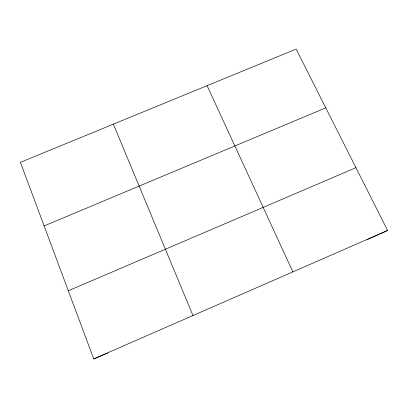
<?xml version="1.0" encoding="UTF-8"?>
<svg xmlns="http://www.w3.org/2000/svg" width="408" height="408" viewBox="0 0 408 408"><rect width="100%" height="100%" fill="white"/><g stroke="black" fill="none" stroke-linecap="round" stroke-linejoin="round"><path stroke-width="0.61" d="M367.302 239.598L387.6 230.479L296.147 49.087L20.4 162.343L93.733 358.913L107.921 352.966M93.733 358.913L387.6 230.479M68.309 290.766L355.944 167.693M44.12 225.93L325.778 107.86M207.106 85.66L292.868 271.886M113.373 124.159L192.979 315.537"/></g></svg>
